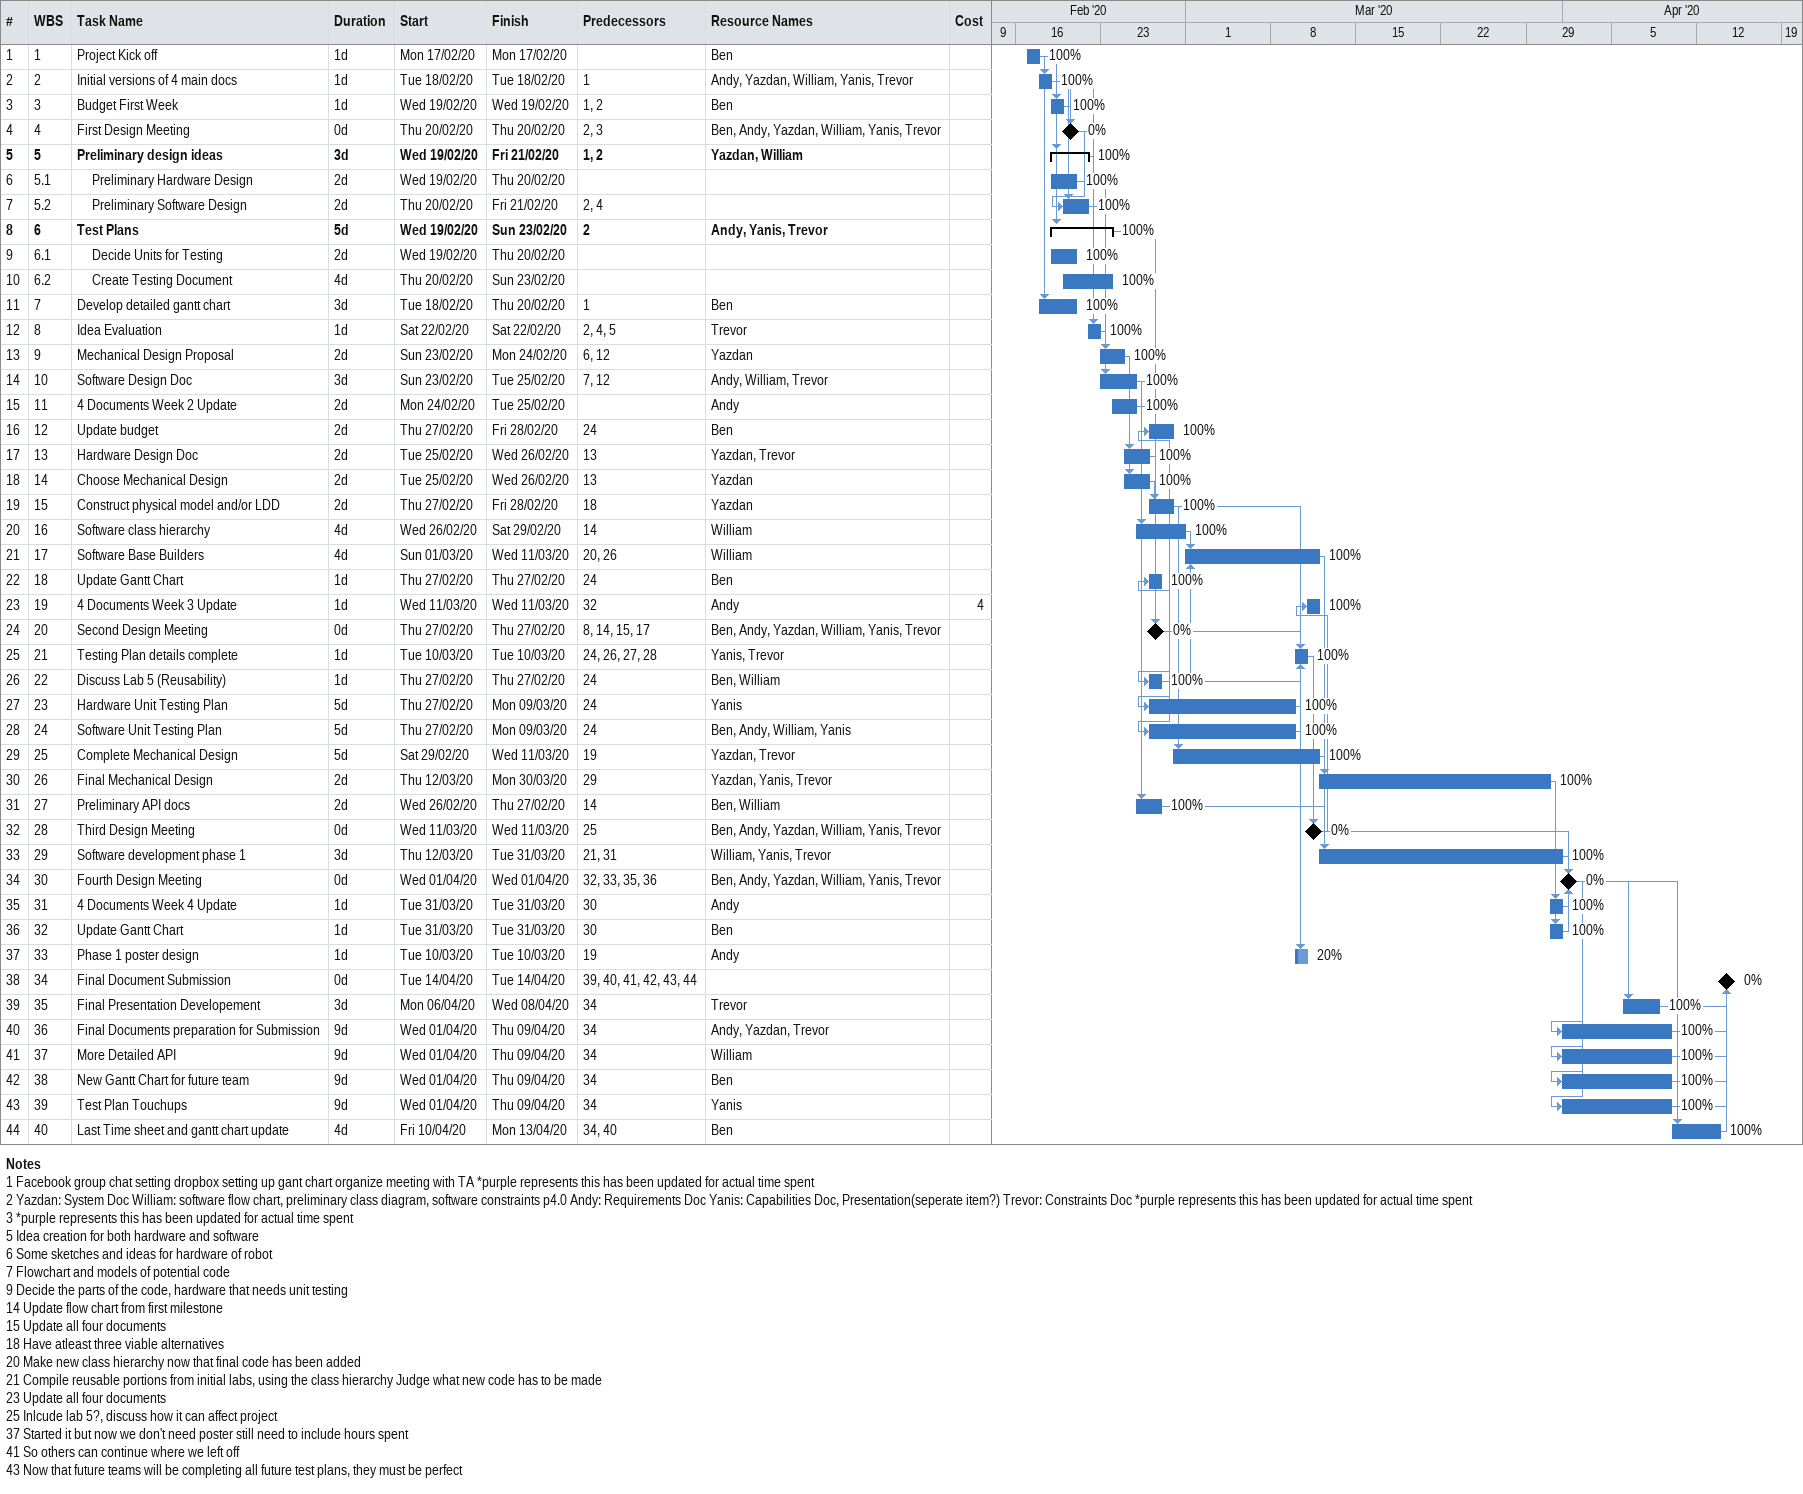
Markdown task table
| ID | WBS | Task | Duration | Start | Finish | Predecessors | Resources | % complete | Cost |
|---|---|---|---|---|---|---|---|---|---|
| 1 | 1 | Project Kick off | 1d | 2020-02-17 | 2020-02-17 |  | Ben | 100 |  |
| 2 | 2 | Initial versions of 4 main docs | 1d | 2020-02-18 | 2020-02-18 | 1 | Andy, Yazdan, William, Yanis, Trevor | 100 |  |
| 3 | 3 | Budget First Week | 1d | 2020-02-19 | 2020-02-19 | 1, 2 | Ben | 100 |  |
| 4 | 4 | First Design Meeting | 0d | 2020-02-20 | 2020-02-20 | 2, 3 | Ben, Andy, Yazdan, William, Yanis, Trevor | 0 |  |
| 5 | 5 | **Preliminary design ideas** | 3d | 2020-02-19 | 2020-02-21 | 1, 2 | Yazdan, William | 100 |  |
| 6 | 5.1 | Preliminary Hardware Design | 2d | 2020-02-19 | 2020-02-20 |  |  | 100 |  |
| 7 | 5.2 | Preliminary Software Design | 2d | 2020-02-20 | 2020-02-21 | 2, 4 |  | 100 |  |
| 8 | 6 | **Test Plans** | 5d | 2020-02-19 | 2020-02-23 | 2 | Andy, Yanis, Trevor | 100 |  |
| 9 | 6.1 | Decide Units for Testing | 2d | 2020-02-19 | 2020-02-20 |  |  | 100 |  |
| 10 | 6.2 | Create Testing Document | 4d | 2020-02-20 | 2020-02-23 |  |  | 100 |  |
| 11 | 7 | Develop detailed gantt chart | 3d | 2020-02-18 | 2020-02-20 | 1 | Ben | 100 |  |
| 12 | 8 | Idea Evaluation | 1d | 2020-02-22 | 2020-02-22 | 2, 4, 5 | Trevor | 100 |  |
| 13 | 9 | Mechanical Design Proposal | 2d | 2020-02-23 | 2020-02-24 | 6, 12 | Yazdan | 100 |  |
| 14 | 10 | Software Design Doc | 3d | 2020-02-23 | 2020-02-25 | 7, 12 | Andy, William, Trevor | 100 |  |
| 15 | 11 | 4 Documents Week 2 Update | 2d | 2020-02-24 | 2020-02-25 |  | Andy | 100 |  |
| 16 | 12 | Update budget | 2d | 2020-02-27 | 2020-02-28 | 24 | Ben | 100 |  |
| 17 | 13 | Hardware Design Doc | 2d | 2020-02-25 | 2020-02-26 | 13 | Yazdan, Trevor | 100 |  |
| 18 | 14 | Choose Mechanical Design | 2d | 2020-02-25 | 2020-02-26 | 13 | Yazdan | 100 |  |
| 19 | 15 | Construct physical model and/or LDD | 2d | 2020-02-27 | 2020-02-28 | 18 | Yazdan | 100 |  |
| 20 | 16 | Software class hierarchy | 4d | 2020-02-26 | 2020-02-29 | 14 | William | 100 |  |
| 21 | 17 | Software Base Builders | 4d | 2020-03-01 | 2020-03-11 | 20, 26 | William | 100 |  |
| 22 | 18 | Update Gantt Chart | 1d | 2020-02-27 | 2020-02-27 | 24 | Ben | 100 |  |
| 23 | 19 | 4 Documents Week 3 Update | 1d | 2020-03-11 | 2020-03-11 | 32 | Andy | 100 | 4 |
| 24 | 20 | Second Design Meeting | 0d | 2020-02-27 | 2020-02-27 | 8, 14, 15, 17 | Ben, Andy, Yazdan, William, Yanis, Trevor | 0 |  |
| 25 | 21 | Testing Plan details complete | 1d | 2020-03-10 | 2020-03-10 | 24, 26, 27, 28 | Yanis, Trevor | 100 |  |
| 26 | 22 | Discuss Lab 5 (Reusability) | 1d | 2020-02-27 | 2020-02-27 | 24 | Ben, William | 100 |  |
| 27 | 23 | Hardware Unit Testing Plan | 5d | 2020-02-27 | 2020-03-09 | 24 | Yanis | 100 |  |
| 28 | 24 | Software Unit Testing Plan | 5d | 2020-02-27 | 2020-03-09 | 24 | Ben, Andy, William, Yanis | 100 |  |
| 29 | 25 | Complete Mechanical Design | 5d | 2020-02-29 | 2020-03-11 | 19 | Yazdan, Trevor | 100 |  |
| 30 | 26 | Final Mechanical Design | 2d | 2020-03-12 | 2020-03-30 | 29 | Yazdan, Yanis, Trevor | 100 |  |
| 31 | 27 | Preliminary API docs | 2d | 2020-02-26 | 2020-02-27 | 14 | Ben, William | 100 |  |
| 32 | 28 | Third Design Meeting | 0d | 2020-03-11 | 2020-03-11 | 25 | Ben, Andy, Yazdan, William, Yanis, Trevor | 0 |  |
| 33 | 29 | Software development phase 1 | 3d | 2020-03-12 | 2020-03-31 | 21, 31 | William, Yanis, Trevor | 100 |  |
| 34 | 30 | Fourth Design Meeting | 0d | 2020-04-01 | 2020-04-01 | 32, 33, 35, 36 | Ben, Andy, Yazdan, William, Yanis, Trevor | 0 |  |
| 35 | 31 | 4 Documents Week 4 Update | 1d | 2020-03-31 | 2020-03-31 | 30 | Andy | 100 |  |
| 36 | 32 | Update Gantt Chart | 1d | 2020-03-31 | 2020-03-31 | 30 | Ben | 100 |  |
| 37 | 33 | Phase 1 poster design | 1d | 2020-03-10 | 2020-03-10 | 19 | Andy | 20 |  |
| 38 | 34 | Final Document Submission | 0d | 2020-04-14 | 2020-04-14 | 39, 40, 41, 42, 43, 44 |  | 0 |  |
| 39 | 35 | Final Presentation Developement | 3d | 2020-04-06 | 2020-04-08 | 34 | Trevor | 100 |  |
| 40 | 36 | Final Documents preparation for Submission | 9d | 2020-04-01 | 2020-04-09 | 34 | Andy, Yazdan, Trevor | 100 |  |
| 41 | 37 | More Detailed API | 9d | 2020-04-01 | 2020-04-09 | 34 | William | 100 |  |
| 42 | 38 | New Gantt Chart for future team | 9d | 2020-04-01 | 2020-04-09 | 34 | Ben | 100 |  |
| 43 | 39 | Test Plan Touchups | 9d | 2020-04-01 | 2020-04-09 | 34 | Yanis | 100 |  |
| 44 | 40 | Last Time sheet and gantt chart update | 4d | 2020-04-10 | 2020-04-13 | 34, 40 | Ben | 100 |  |

Notes
- 1: Facebook group chat setting dropbox setting up gant chart organize meeting with TA *purple represents this has been updated for actual time spent
- 2: Yazdan: System Doc William: software flow chart, preliminary class diagram, software constraints p4.0 Andy: Requirements Doc Yanis: Capabilities Doc, Presentation(seperate item?) Trevor: Constraints Doc *purple represents this has been updated for actual time spent
- 3: *purple represents this has been updated for actual time spent
- 5: Idea creation for both hardware and software
- 6: Some sketches and ideas for hardware of robot
- 7: Flowchart and models of potential code
- 9: Decide the parts of the code, hardware that needs unit testing
- 14: Update flow chart from first milestone
- 15: Update all four documents
- 18: Have atleast three viable alternatives
- 20: Make new class hierarchy now that final code has been added
- 21: Compile reusable portions from initial labs, using the class hierarchy Judge what new code has to be made
- 23: Update all four documents
- 25: Inlcude lab 5?, discuss how it can affect project
- 37: Started it but now we don't need poster still need to include hours spent
- 41: So others can continue where we left off
- 43: Now that future teams will be completing all future test plans, they must be perfect
